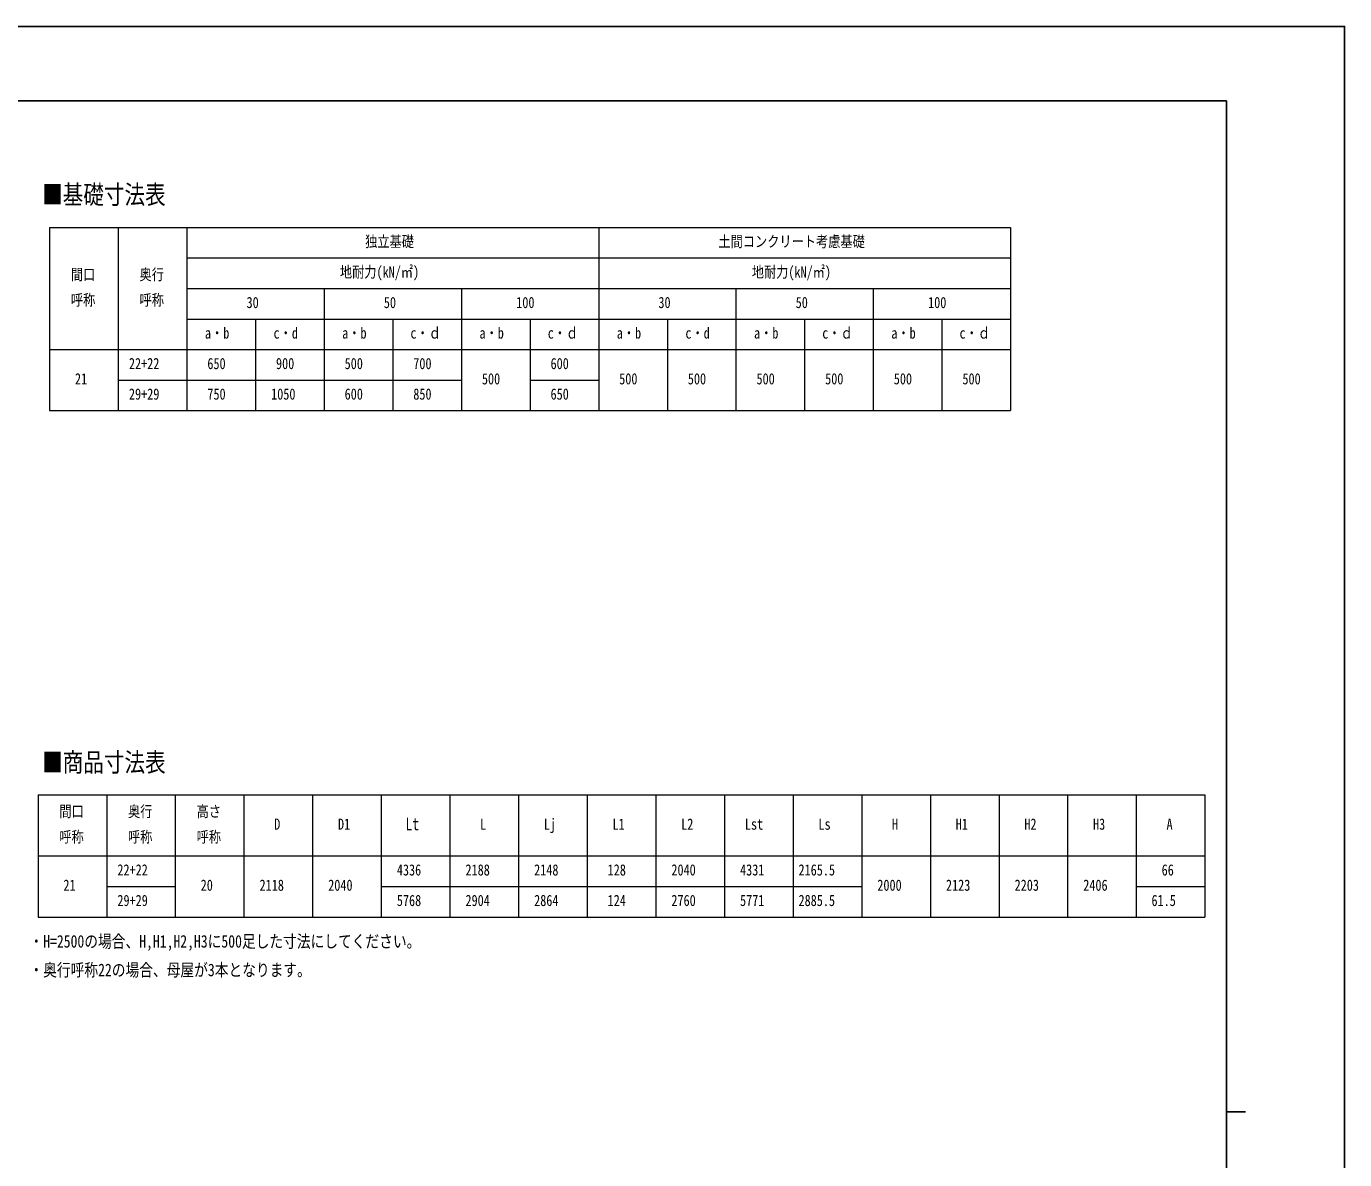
# Model space of a CAD drawing. Units: millimetres, scale not verified. Extents: x -10512 to 10512, y -7425 to 7425.
# Drawn here: x 1870 to 10512, y 0 to 7425 of the extents above; entities that cross this region are included whole.
import ezdxf
from ezdxf.enums import TextEntityAlignment as Align

# ---------------------------------------------------------------- set-up
doc = ezdxf.new("R2010")
doc.units = ezdxf.units.MM
doc.header["$LTSCALE"] = 30
doc.layers.add('0-1_TABLE1', color=7, linetype='Continuous', lineweight=18)
doc.layers.add('0-2_USER1', color=3, linetype='Continuous')
doc.layers.add('0-7_YKK_ZWAK', color=7, linetype='Continuous')
doc.styles.add('ＭＳ ゴシック', font='')
doc.styles.get('ＭＳ ゴシック').set_extended_font_data('MS Gothic')

msp = doc.modelspace()

# ---------------------------------------------------------------- linework, layer by layer
at = {"layer": '0-1_TABLE1'}
for p, q in [((2022.34, 6107.43), (8322.34, 6107.43)), ((2022.34, 6107.43), (2022.34, 4907.43)), ((2472.34, 6107.43), (2472.34, 4907.43)), ((5622.34, 6107.43), (5622.34, 4907.43)), ((2922.34, 5907.43), (8322.34, 5907.43)), ((2922.34, 5707.43), (8322.34, 5707.43)), ((4722.34, 5707.43), (4722.34, 4907.43)), ((6522.34, 5707.43), (6522.34, 4907.43)), ((7422.34, 5707.43), (7422.34, 4907.43)), ((2922.34, 5507.43), (8322.34, 5507.43)), ((3372.34, 5507.43), (3372.34, 4907.43)), ((5172.34, 5507.43), (5172.34, 4907.43)), ((6072.34, 5507.43), (6072.34, 4907.43)), ((6972.34, 5507.43), (6972.34, 4907.43)), ((7872.34, 5507.43), (7872.34, 4907.43)), ((2022.34, 5307.43), (8322.34, 5307.43)), ((2472.34, 5107.43), (4722.34, 5107.43)), ((5172.34, 5107.43), (5622.34, 5107.43)), ((1946.56, 2389.58), (9596.56, 2389.58)), ((1946.56, 2389.58), (1946.56, 1589.58)), ((2396.56, 2389.58), (2396.56, 1589.58)), ((2846.56, 2389.58), (2846.56, 1589.58)), ((3296.56, 2389.58), (3296.56, 1589.58)), ((3746.56, 2389.58), (3746.56, 1589.58)), ((4196.56, 2389.58), (4196.56, 1589.58)), ((4646.56, 2389.58), (4646.56, 1589.58)), ((5096.56, 2389.58), (5096.56, 1589.58)), ((5546.56, 2389.58), (5546.56, 1589.58)), ((5996.56, 2389.58), (5996.56, 1589.58)), ((6446.56, 2389.58), (6446.56, 1589.58)), ((6896.56, 2389.58), (6896.56, 1589.58)), ((7346.56, 2389.58), (7346.56, 1589.58)), ((7796.56, 2389.58), (7796.56, 1589.58)), ((8246.56, 2389.58), (8246.56, 1589.58)), ((8696.56, 2389.58), (8696.56, 1589.58)), ((9146.56, 2389.58), (9146.56, 1589.58)), ((9596.56, 2389.58), (9596.56, 1589.58)), ((1946.56, 1989.58), (9596.56, 1989.58)), ((2396.56, 1789.58), (2846.56, 1789.58)), ((4196.56, 1789.58), (7346.56, 1789.58)), ((9146.56, 1789.58), (9596.56, 1789.58)), ((1946.56, 1589.58), (9596.56, 1589.58))]:
    msp.add_line(p, q, dxfattribs=at)
for points in [[(2922.34, 6107.43), (2922.34, 5107.43), (2922.34, 4907.43)], [(8322.34, 6107.43), (8322.34, 5707.43), (8322.34, 4907.43)], [(3822.34, 5707.43), (3822.34, 5107.43), (3822.34, 4907.43)], [(4272.34, 5507.43), (4272.34, 5107.43), (4272.34, 4907.43)], [(2022.34, 4907.43), (2472.34, 4907.43), (5622.34, 4907.43), (8322.34, 4907.43)]]:
    msp.add_lwpolyline(points, dxfattribs=at)
at = {"layer": '0-7_YKK_ZWAK'}
for p, q in [((9737.55, 6937.5), (-9762.45, 6937.5)), ((9737.55, 6937.5), (9737.55, -6312.5)), ((9737.55, 312.5), (9862.55, 312.5))]:
    msp.add_line(p, q, dxfattribs=at)
msp.add_lwpolyline([(-10512.5, -7425), (10512.5, -7425), (10512.5, 7425), (-10512.5, 7425)], close=True, dxfattribs=at)

# ---------------------------------------------------------------- texts
at = {"layer": '0-1_TABLE1', "style": 'ＭＳ ゴシック', "width": 0.8}
for s, height, p in [('独立基礎', 73.31, (4091.01, 5957.43)), ('土間コンクリート考慮基礎', 73.31, (6407.01, 5957.43)), ('間口', 73.31, (2162.01, 5740.77)), ('奥行', 73.31, (2612.01, 5740.77)), ('地耐力(kN/㎡)', 73.31, (3925.68, 5757.43)), ('地耐力(kN/㎡)', 73.31, (6625.68, 5757.43)), ('呼称', 73.31, (2162.01, 5574.1)), ('呼称', 73.31, (2612.01, 5574.1)), ('30', 73.31, (3313.68, 5557.43)), ('50', 73.31, (4213.68, 5557.43)), ('100', 73.31, (5081.68, 5557.43)), ('30', 73.31, (6013.68, 5557.43)), ('50', 73.31, (6913.68, 5557.43)), ('100', 73.31, (7781.68, 5557.43)), ('a・b', 73.31, (3040.68, 5357.43)), ('c・d', 73.31, (3490.68, 5357.43)), ('a・b', 73.31, (3940.68, 5357.43)), ('c・ｄ', 73.31, (4388.01, 5357.43)), ('a・b', 73.31, (4840.68, 5357.43)), ('c・ｄ', 73.31, (5288.01, 5357.43)), ('a・b', 73.31, (5740.68, 5357.43)), ('c・d', 73.31, (6190.68, 5357.43)), ('a・b', 73.31, (6640.68, 5357.43)), ('c・ｄ', 73.31, (7088.01, 5357.43)), ('a・b', 73.31, (7540.68, 5357.43)), ('c・ｄ', 73.31, (7988.01, 5357.43)), ('22+22', 73.31, (2542.68, 5157.43)), ('650', 73.31, (3056.68, 5157.43)), ('900', 73.31, (3506.68, 5157.43)), ('500', 73.31, (3956.68, 5157.43)), ('700', 73.31, (4406.68, 5157.43)), ('600', 73.31, (5306.68, 5157.43)), ('21', 73.31, (2188.68, 5057.43)), ('500', 73.31, (4856.68, 5057.43)), ('500', 73.31, (5756.68, 5057.43)), ('500', 73.31, (6206.68, 5057.43)), ('500', 73.31, (6656.68, 5057.43)), ('500', 73.31, (7106.68, 5057.43)), ('500', 73.31, (7556.68, 5057.43)), ('500', 73.31, (8006.68, 5057.43)), ('29+29', 73.31, (2542.68, 4957.43)), ('750', 73.31, (3056.68, 4957.43)), ('1050', 73.31, (3474.68, 4957.43)), ('600', 73.31, (3956.68, 4957.43)), ('850', 73.31, (4406.68, 4957.43)), ('650', 73.31, (5306.68, 4957.43)), ('間口', 73.31, (2086.23, 2222.91)), ('奥行', 73.31, (2536.23, 2222.91)), ('高さ', 73.31, (2986.23, 2222.91)), ('呼称', 73.31, (2086.23, 2056.25)), ('呼称', 73.31, (2536.23, 2056.25)), ('呼称', 73.31, (2986.23, 2056.25)), ('D', 73.31, (3494.9, 2139.58)), ('D1', 73.31, (3912.9, 2139.58)), ('Lt', 82.15, (4355.83, 2133.56)), ('L', 73.31, (4844.9, 2139.58)), ('Lj', 73.31, (5262.9, 2139.58)), ('L1', 73.31, (5712.9, 2139.58)), ('L2', 73.31, (6162.9, 2139.58)), ('Lst', 73.31, (6580.9, 2139.58)), ('Ls', 73.31, (7062.9, 2139.58)), ('H', 73.31, (7544.9, 2139.58)), ('H1', 73.31, (7962.9, 2139.58)), ('H2', 73.31, (8412.9, 2139.58)), ('H3', 73.31, (8862.9, 2139.58)), ('A', 73.31, (9344.9, 2139.58)), ('22+22', 73.31, (2466.9, 1839.58)), ('4336', 73.31, (4298.9, 1839.58)), ('2188', 73.31, (4748.9, 1839.58)), ('2148', 73.31, (5198.9, 1839.58)), ('128', 73.31, (5680.9, 1839.58)), ('2040', 73.31, (6098.9, 1839.58)), ('4331', 73.31, (6548.9, 1839.58)), ('2165.5', 73.31, (6932.23, 1839.58)), ('66', 73.31, (9312.9, 1839.58)), ('21', 73.31, (2112.9, 1739.58)), ('20', 73.31, (3012.9, 1739.58)), ('2118', 73.31, (3398.9, 1739.58)), ('2040', 73.31, (3848.9, 1739.58)), ('2000', 73.31, (7448.9, 1739.58)), ('2123', 73.31, (7898.9, 1739.58)), ('2203', 73.31, (8348.9, 1739.58)), ('2406', 73.31, (8798.9, 1739.58)), ('29+29', 73.31, (2466.9, 1639.58)), ('5768', 73.31, (4298.9, 1639.58)), ('2904', 73.31, (4748.9, 1639.58)), ('2864', 73.31, (5198.9, 1639.58)), ('124', 73.31, (5680.9, 1639.58)), ('2760', 73.31, (6098.9, 1639.58)), ('5771', 73.31, (6548.9, 1639.58)), ('2885.5', 73.31, (6932.23, 1639.58)), ('61.5', 73.31, (9246.23, 1639.58))]:
    msp.add_text(s, height=height, dxfattribs=at).set_placement(p, align=Align.BOTTOM_LEFT)
at = {"layer": '0-2_USER1', "style": 'ＭＳ ゴシック', "width": 0.8}
for s, height, p in [('■基礎寸法表', 123.7, (1973.33, 6224.27)), ('■商品寸法表', 123.7, (1973.33, 2504.34)), ('・H=2500の場合、H,H1,H2,H3に500足した寸法にしてください。', 82.48, (1890.41, 1364.34)), ('・奥行呼称22の場合、母屋が3本となります。', 82.48, (1890.41, 1176.84))]:
    msp.add_text(s, height=height, dxfattribs=at).set_placement(p, align=Align.BOTTOM_LEFT)

doc.saveas('drawing.dxf')
